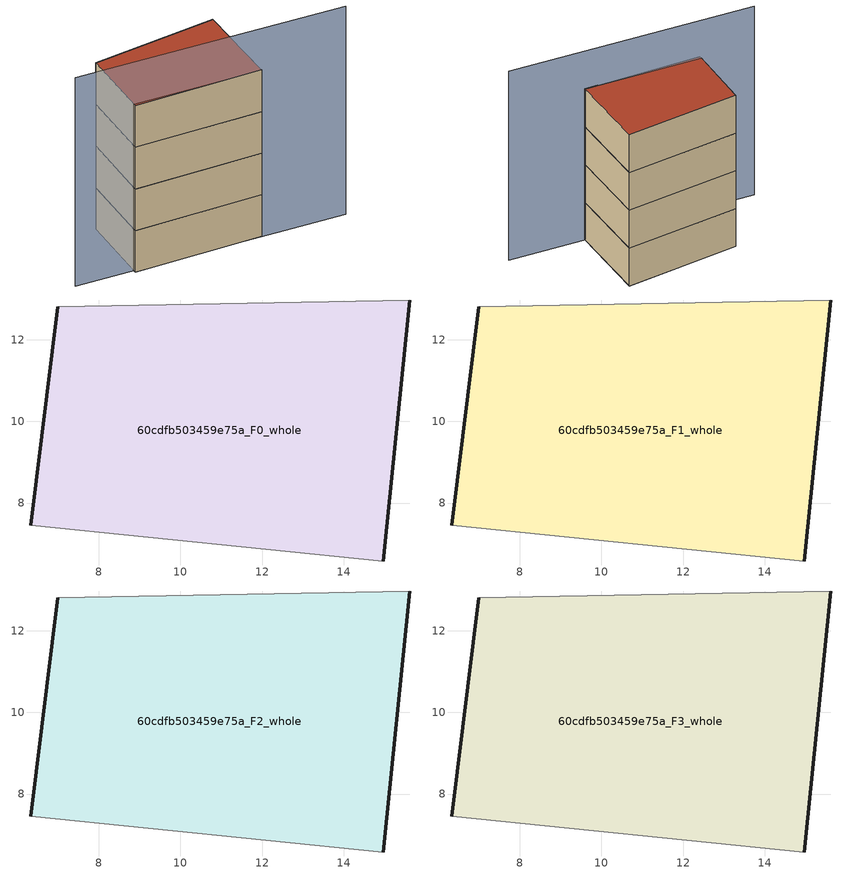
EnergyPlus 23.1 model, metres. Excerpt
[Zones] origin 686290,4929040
60cdfb503459e75a_F0_whole
 floor ground (EU_floor_Construction): 14.97,6.58 15.61,12.97 7,12.8 6.34,7.45 z0
 wall outside (EU_wall_Construction): 15.61,12.97 14.97,6.58 / 6.34,7.45 7,12.8 z0:3
 wall adiabatic (EU_wall_Construction): 14.97,6.58 6.34,7.45 / 7,12.8 15.61,12.97 z0:3
60cdfb503459e75a_F1_whole
 floor to 60cdfb503459e75a_F0_whole (EU_floor_Construction): 14.97,6.58 15.61,12.97 7,12.8 6.34,7.45 z3
 wall outside (EU_wall_Construction): 15.61,12.97 14.97,6.58 / 6.34,7.45 7,12.8 z3:6
 wall adiabatic (EU_wall_Construction): 14.97,6.58 6.34,7.45 / 7,12.8 15.61,12.97 z3:6
60cdfb503459e75a_F2_whole
 floor to 60cdfb503459e75a_F1_whole (EU_floor_Construction): 14.97,6.58 15.61,12.97 7,12.8 6.34,7.45 z6
 wall outside (EU_wall_Construction): 15.61,12.97 14.97,6.58 / 6.34,7.45 7,12.8 z6:9
 wall adiabatic (EU_wall_Construction): 14.97,6.58 6.34,7.45 / 7,12.8 15.61,12.97 z6:9
60cdfb503459e75a_F3_whole
 floor to 60cdfb503459e75a_F2_whole (EU_floor_Construction): 14.97,6.58 15.61,12.97 7,12.8 6.34,7.45 z9
 wall outside (EU_wall_Construction): 15.61,12.97 14.97,6.58 / 6.34,7.45 7,12.8 z9:12
 wall adiabatic (EU_wall_Construction): 14.97,6.58 6.34,7.45 / 7,12.8 15.61,12.97 z9:12
 roof outside (EU_roof_Construction): 15.61,12.97 14.97,6.58 6.34,7.45 7,12.8 z12
shading: 2.46,8.17 20.6,5.87 z0:15
[Building]
EU S2 Campaign: North Axis=0; Terrain=City; Solar Distribution=FullExterior
[Site:Location]
Bologna: Latitude=44.5; Longitude=11.25; Time Zone=1; Elevation=37
[SizingPeriod:WeatherFileDays]
AnnualSizingPeriod: Begin Month=1; Begin Day of Month=1; End Month=12; End Day of Month=31; Day of Week for Start Day=Monday; Use Weather File Daylight Saving Period=No; Use Weather File Rain and Snow Indicators=No
[MATERIAL]
EU_InternalMass_Material: Roughness=MediumRough; Thickness=0.1; Conductivity=1; Density=1800; Specific Heat=900; Thermal Absorptance=0.9; Solar Absorptance=0.7; Visible Absorptance=0.7
[MATERIAL:NOMASS] Roughness=MediumRough; Thermal Absorptance=0.9; Solar Absorptance=0.7; Visible Absorptance=0.7
Name | Thermal Resistance
EU_wall_NoMass | 0.937881
EU_roof_NoMass | 0.548572
EU_floor_NoMass | 0.71348
[CONSTRUCTION]
EU_wall_Construction: EU_wall_NoMass
EU_roof_Construction: EU_roof_NoMass
EU_floor_Construction: EU_floor_NoMass
EU_InternalMass_Construction: EU_InternalMass_Material
[ZONE] Type=1; Multiplier=1; Ceiling Height=autocalculate; Floor Area=autocalculate; Part of Total Floor Area=Yes
Name | Volume
60cdfb503459e75a_F0_whole | 152.48
60cdfb503459e75a_F1_whole; 60cdfb503459e75a_F2_whole; 60cdfb503459e75a_F3_whole | 152.481
[INTERNALMASS] Construction=EU_InternalMass_Construction; Surface Area=50.8269
Name | Zone or ZoneList
60cdfb503459e75a_F0_whole_EU_InternalMass | 60cdfb503459e75a_F0_whole
60cdfb503459e75a_F1_whole_EU_InternalMass | 60cdfb503459e75a_F1_whole
60cdfb503459e75a_F2_whole_EU_InternalMass | 60cdfb503459e75a_F2_whole
60cdfb503459e75a_F3_whole_EU_InternalMass | 60cdfb503459e75a_F3_whole
[OTHEREQUIPMENT] Fuel Type=Electricity; Design Level Calculation Method=Watts/Area; Power per Zone Floor Area=1; Fraction Latent=0; Fraction Radiant=0; Fraction Lost=0; Carbon Dioxide Generation Rate=0; EndUse Subcategory=EU_Step8_InternalGains
Name | Zone or ZoneList or Space or SpaceList | Schedule
EU_Step8_InternalGain_60cdfb503459e75a_F0_whole_f000 | 60cdfb503459e75a_F0_whole | EU_Step8_GainSchedule_60cdfb503459e75a_F0_whole_f000
EU_Step8_InternalGain_60cdfb503459e75a_F1_whole_f000 | 60cdfb503459e75a_F1_whole | EU_Step8_GainSchedule_60cdfb503459e75a_F1_whole_f000
EU_Step8_InternalGain_60cdfb503459e75a_F2_whole_f000 | 60cdfb503459e75a_F2_whole | EU_Step8_GainSchedule_60cdfb503459e75a_F2_whole_f000
EU_Step8_InternalGain_60cdfb503459e75a_F3_whole_f000 | 60cdfb503459e75a_F3_whole | EU_Step8_GainSchedule_60cdfb503459e75a_F3_whole_f000
[ZONEVENTILATION:DESIGNFLOWRATE] Schedule=EU_AlwaysOn; Design Flow Rate Calculation Method=AirChanges/Hour; Air Changes per Hour=0.687892; Ventilation Type=Natural; Fan Pressure Rise=0; Fan Total Efficiency=1; Constant Term Coefficient=1; Temperature Term Coefficient=0; Velocity Term Coefficient=0; Velocity Squared Term Coefficient=0; Minimum Indoor Temperature=-100; Maximum Indoor Temperature=100; Delta Temperature=-100; Minimum Outdoor Temperature=-100; Maximum Outdoor Temperature=100; Maximum Wind Speed=40
Name | Zone or ZoneList or Space or SpaceList
EU_ConstantAir_60cdfb503459e75a_F0_whole | 60cdfb503459e75a_F0_whole
EU_ConstantAir_60cdfb503459e75a_F1_whole | 60cdfb503459e75a_F1_whole
EU_ConstantAir_60cdfb503459e75a_F2_whole | 60cdfb503459e75a_F2_whole
EU_ConstantAir_60cdfb503459e75a_F3_whole | 60cdfb503459e75a_F3_whole
[HVACTEMPLATE:THERMOSTAT] Constant Heating Setpoint=20; Constant Cooling Setpoint=50
EU_HeatOnly_60cdfb503459e75a_F0_whole; EU_HeatOnly_60cdfb503459e75a_F1_whole; EU_HeatOnly_60cdfb503459e75a_F2_whole; EU_HeatOnly_60cdfb503459e75a_F3_whole
[HVACTEMPLATE:ZONE:IDEALLOADSAIRSYSTEM] System Availability Schedule=EU_AlwaysOn; Maximum Heating Supply Air Temperature=50; Minimum Cooling Supply Air Temperature=13; Maximum Heating Supply Air Humidity Ratio=0.0156; Minimum Cooling Supply Air Humidity Ratio=0.0077; Heating Limit=NoLimit; Cooling Limit=NoLimit; Heating Availability Schedule=EU_AlwaysOn; Cooling Availability Schedule=EU_CoolingOff; Dehumidification Control Type=ConstantSensibleHeatRatio; Cooling Sensible Heat Ratio=0.7; Dehumidification Setpoint=60; Humidification Control Type=None; Humidification Setpoint=30; Outdoor Air Method=None; Outdoor Air Flow Rate per Person=0.00944; Outdoor Air Flow Rate per Zone Floor Area=0; Outdoor Air Flow Rate per Zone=0; Demand Controlled Ventilation Type=None; Outdoor Air Economizer Type=NoEconomizer; Heat Recovery Type=None; Sensible Heat Recovery Effectiveness=0.7; Latent Heat Recovery Effectiveness=0.65
Name | Template Thermostat
60cdfb503459e75a_F0_whole | EU_HeatOnly_60cdfb503459e75a_F0_whole
60cdfb503459e75a_F1_whole | EU_HeatOnly_60cdfb503459e75a_F1_whole
60cdfb503459e75a_F2_whole | EU_HeatOnly_60cdfb503459e75a_F2_whole
60cdfb503459e75a_F3_whole | EU_HeatOnly_60cdfb503459e75a_F3_whole
[SIZING:ZONE] Zone Cooling Design Supply Air Temperature Input Method=SupplyAirTemperature; Zone Cooling Design Supply Air Temperature=13; Zone Heating Design Supply Air Temperature Input Method=SupplyAirTemperature; Zone Heating Design Supply Air Temperature=50; Zone Cooling Design Supply Air Humidity Ratio=0.008; Zone Heating Design Supply Air Humidity Ratio=0.008; Cooling Design Air Flow Method=DesignDay; Cooling Design Air Flow Rate=0; Cooling Minimum Air Flow per Zone Floor Area=0.000762; Cooling Minimum Air Flow=0; Cooling Minimum Air Flow Fraction=0.2; Heating Design Air Flow Method=DesignDay; Heating Design Air Flow Rate=0; Heating Maximum Air Flow per Zone Floor Area=0.002032; Heating Maximum Air Flow=0.141576; Heating Maximum Air Flow Fraction=0.3; Account for Dedicated Outdoor Air System=No; Dedicated Outdoor Air System Control Strategy=NeutralSupplyAir; Dedicated Outdoor Air Low Setpoint Temperature for Design=autosize; Dedicated Outdoor Air High Setpoint Temperature for Design=autosize; Zone Load Sizing Method=Sensible Load Only No Latent Load; Zone Latent Cooling Design Supply Air Humidity Ratio Input Method=HumidityRatioDifference; Zone Cooling Design Supply Air Humidity Ratio Difference=0.005; Zone Latent Heating Design Supply Air Humidity Ratio Input Method=HumidityRatioDifference; Zone Humidification Design Supply Air Humidity Ratio Difference=0.005
60cdfb503459e75a_F0_whole; 60cdfb503459e75a_F1_whole; 60cdfb503459e75a_F2_whole; 60cdfb503459e75a_F3_whole
[SCHEDULE:CONSTANT]
Name | Hourly Value
EU_AlwaysOn | 1
EU_CoolingOff | 0
[SCHEDULE:FILE] Column Number=1; Rows to Skip at Top=0; Number of Hours of Data=8760; Column Separator=Comma; Interpolate to Timestep=No; Minutes per Item=60; Adjust Schedule for Daylight Savings=Yes
Name | File
EU_Step8_GainSchedule_60cdfb503459e75a_F0_whole_f000 | ../../schedules/60cdfb503459e75a/60cdfb503459e75a_F0_whole_f000_gain.csv
EU_Step8_GainSchedule_60cdfb503459e75a_F1_whole_f000 | ../../schedules/60cdfb503459e75a/60cdfb503459e75a_F1_whole_f000_gain.csv
EU_Step8_GainSchedule_60cdfb503459e75a_F2_whole_f000 | ../../schedules/60cdfb503459e75a/60cdfb503459e75a_F2_whole_f000_gain.csv
EU_Step8_GainSchedule_60cdfb503459e75a_F3_whole_f000 | ../../schedules/60cdfb503459e75a/60cdfb503459e75a_F3_whole_f000_gain.csv
